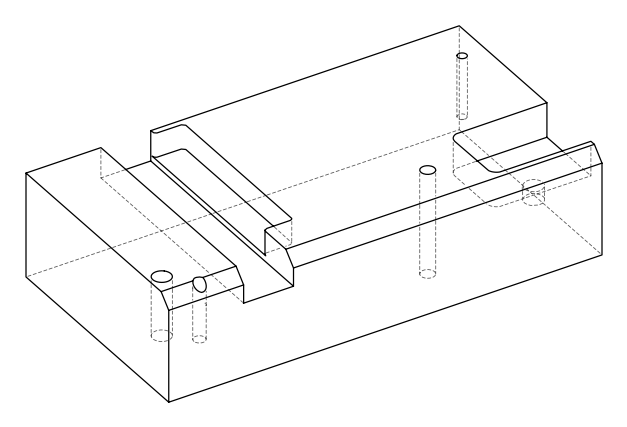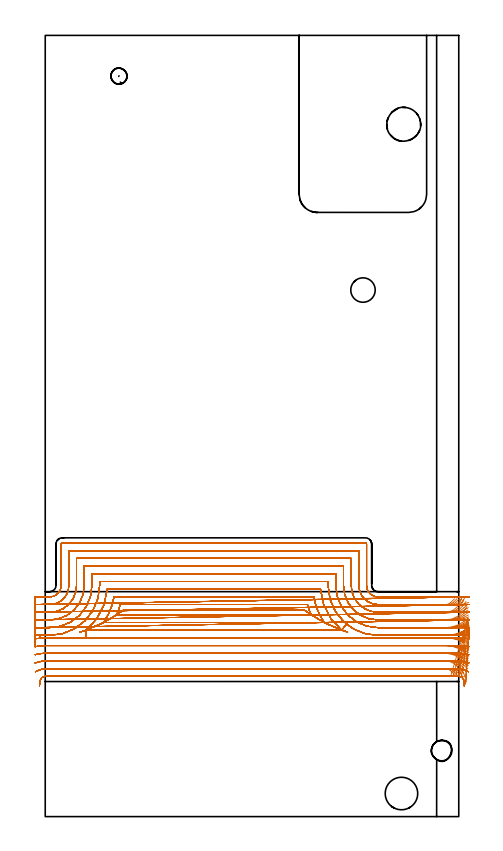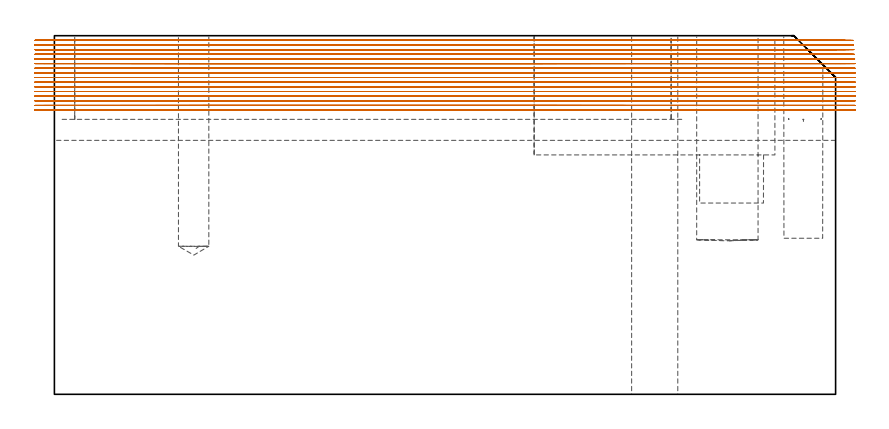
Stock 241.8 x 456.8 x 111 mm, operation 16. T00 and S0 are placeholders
(PLAN: 18 operations, 13 tool changes, 228.6 min)
(1 SPOT_DRILL | STEP1HOLE | NXT0321_9005460120000 | 0.03 min | 2 mm3)
(2 SPOT_DRILL_1 | STEP1POCKET | NXT0321_9005460120000 | 0.03 min | 1 mm3)
(3 SPOT_DRILL_2 | STEP1POCKET_2 | NXT0321_9005460120000 | 0.06 min | 4337 mm3)
(4 SPOT_DRILL_3 | STEP1POCKET_3 | NXT0321_9005460120000 | 0.03 min | 1 mm3)
(5 DRILL_BLIND_HOLE_INTO_CENTER | STEP1HOLE | UGT0301_209 | 0.07 min | 841 mm3)
(6 GUN_DRILL_THROUGH_HOLE | STEP1HOLE | UGT0307_006 | 0.55 min | 6232 mm3)
(7 DRILL_TO_ENLARGE_THROUGH_HOLE | STEP1HOLE | UGT0301_275 | 0.48 min | 10698 mm3)
(8 DRILL_BLIND_HOLE_INTO_CENTER_1 | STEP1POCKET | UGT0301_197 | 0.26 min | 2895 mm3)
(9 DRILL_TO_ENLARGE_BLIND_HOLE | STEP1POCKET | UGT0301_373 | 0.26 min | 4165 mm3)
(10 INDEXABLE_INSERT_DRILL_BLIND_HOLE_FROM_SOLID | STEP1POCKET_1 | NXT0302_009 | 0.26 min | 17906 mm3)
(11 DRILL_BLIND_HOLE_INTO_CENTER_2 | STEP1POCKET_2 | UGT0301_373 | 0.08 min | 1498 mm3)
(12 DRILL_BLIND_HOLE_INTO_CENTER_3 | STEP1POCKET_3 | UGT0301_209 | 0.28 min | 4552 mm3)
(13 MILL_ROUGH_BLIND_HOLE_CONTOUR | STEP1POCKET_2 | UGT0201_129 | Spiral | 0.66 min | 5548 mm3)
(14 AREA_MILL | FG_CHAMFER_SURFACE | UGT0205_001 | 3.39 min | 6778 mm3)
(15 AREA_MILL_1 | FG_CHAMFER_SURFACE_1 | UGT0205_001 | 13.26 min | 27633 mm3)
(16 MILL_OPEN_POCKET | POCKET_OPEN | NXT0201_008 | Follow Part, ap 1.5, ae 75% | 195.73 min | 478354 mm3)
(17 MILL_SLOT | SLOT_PARTIAL_RECTANGULAR | UGT0201_094 | Follow Part, ap 5, ae 75% | 11.82 min | 276010 mm3)
(18 MILL_RECTANGULAR_SLOT | SLOT_RECTANGULAR | UGT0201_020 | Follow Part, ap 12.5, ae 75% | 1.4 min | 82522 mm3)
(TOOL NXT0321_9005460120000 | NC Spot Drill, 142deg, 12mm, Carbide, Uncoated | D12 PA142 FL30 Z2)
(TOOL UGT0301_209 | Twist Drill 9.4 mm | D9.4 PA118 FL78 Z2)
(TOOL UGT0307_006 | Gun Drill 9 mm | D9 PA130 FL24 Z1)
(TOOL UGT0301_275 | Twist Drill 14.3 mm | D14.3 PA118 FL114 Z2)
(TOOL UGT0301_197 | Twist Drill 7.8 mm | D7.8 PA118 FL73 Z2)
(TOOL UGT0301_373 | Twist Drill Flat Bottom 12 mm | D12 PA180 FL101 Z2)
(TOOL NXT0302_009 | Index. Insert Drill 19mm [880-D1900L25-05] | D19 PA176 FL95 Z2)
(TOOL UGT0201_129 | Carbide End Mill 11.9 | D11.9 FL15 Z4)
(TOOL UGT0205_001 | Chamfer Mill 20 x 3 x 45 deg. | D20 FL50 Z2)
(TOOL NXT0201_008 | ENDMILL 6mm [2P460-0600-NA 1630] | D6 FL26 Z6)
(TOOL UGT0201_094 | End mill 20 mm | D20 FL38 Z4)
(TOOL UGT0201_020 | End mill 50 mm | D50 FL50 Z4)
(OP 16 MILL_OPEN_POCKET, part 1 of 2)
G17 G21 G94 G90
T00 M6
G54
G17 G0 G90 X-5.979 Y103.97 S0 M3
G43 Z121.001 H1
Z109.562
G94 G1 X-3. Y104.323 F250.
G2 X0. Y104.5 R25.5 F500.
G1 X23.86
Y109.
X34.086 Y113.5
X41.717 Y118.
X46.024 Y120.97
X151.176
X151.156 Y121.03
X46.044
X46.024 Y120.97
X41.717 Y118.
X155.483
G2 X153.372 Y124. R42.6
G1 X43.828
G2 X41.717 Y118. R42.6
G1 X34.086 Y113.5
X163.114
X165.898 Y112.1
X163.114 Y113.5
G2 X156.976 Y128.5 R38.1
G1 X40.224
G2 X34.086 Y113.5 R38.1
G1 X23.86 Y109.
X173.34
X176.807 Y107.87
X173.34 Y109.
G2 X160.966 Y133. R33.6
G1 X36.234
G2 X23.86 Y109. R33.6
G1 X20.393 Y107.87
X23.86 Y109.
Y104.5
X234.019
G2 X244.8 Y101.749 R22.5
G1 Y108.753
G2 X243.484 Y108.09 R22.5
G1 X244.66 Y105.251
X243.484 Y108.09
G2 X234.015 Y106. R22.5
G1 X194.5
G2 X165.4 Y135.1 R29.1
G1 Y137.5
X31.8
Y135.1
G2 X2.7 Y106. R29.1
G1 X-3.
X-6. F250.
X-5.969 Y99.356
X-3. Y99.785
G2 X0. Y100. R21. F500.
G1 X234.019
G2 X244.8 Y96.414 R18.
G1 X247.202 Y94.618 F250.
G0 Z121.001
X-5.95 Y94.68
Z109.562
G1 X-3. Y95.225
G2 X0. Y95.5 R16.5 F500.
G1 X234.019
G2 X244.8 Y90.125 R13.5
G1 X246.606 Y87.73 F250.
G0 Z121.001
X-5.905 Y89.869
Z109.562
G1 X-3. Y90.619
G2 X0. Y91. R12. F500.
G1 X234.019
G2 X242.075 Y86.013 R9.
G1 X243.413 Y83.327 F250.
G0 Z121.001
X-5.75 Y84.674
Z109.562
G1 X-3. Y85.874
G2 X0. Y86.5 R7.5 F500.
G1 X234.019
G2 X237.152 Y85.23 R4.5
G1 X239.306 Y83.142 F250.
G0 Z121.001
X-3.393 Y76.453
Z109.562
G1 X-2.97 Y79.423
G2 X0. Y82. R3. F500.
G1 X234.019
X237.019 F250.
X247.202 Y115.887 F500.
X244.8 Y114.089 F250.
G2 X234.015 Y110.5 R18. F500.
G1 X194.5
G2 X169.9 Y135.1 R24.6
G1 Y142.
X27.3
Y135.1
G2 X2.7 Y110.5 R24.6
G1 X-3.
X-6. F250.
G0 Z121.001
X246.604 Y122.777
Z109.562
G1 X244.8 Y120.381
G2 X234.015 Y115. R13.5 F500.
G1 X194.5
G2 X174.4 Y135.1 R20.1
G1 Y146.5
X22.8
Y135.1
G2 X2.7 Y115. R20.1
G1 X-3.
X-6. F250.
G0 Z121.001
X243.408 Y127.173
Z109.562
G1 X242.071 Y124.488
G2 X234.015 Y119.5 R9. F500.
G1 X194.5
G2 X178.9 Y135.1 R15.6
G1 Y151.
X18.3
Y135.1
G2 X2.7 Y119.5 R15.6
G1 X-3.
X-6. F250.
G0 Z121.001
X239.304 Y127.372
Z109.562
G1 X237.156 Y125.278
G2 X234.015 Y124. R4.5 F500.
G1 X194.5
G2 X183.4 Y135.1 R11.1
G1 Y155.5
X13.8
Y135.1
G2 X2.7 Y124. R11.1
G1 X-3.
X-6. F250.
X237.015 Y128.5 F500.
X234.015 F250.
X194.5 F500.
G2 X187.9 Y135.1 R6.6
G1 Y159.4
G3 X187.3 Y160. R0.6
G1 X9.9
G3 X9.3 Y159.4 R0.6
G1 Y135.1
G2 X2.7 Y128.5 R6.6
G1 X-3.
X-6. F250.
G0 X-5.979 Y103.97 Z108.123
G1 X-3. Y104.323
G2 X0. Y104.5 R25.5 F500.
G1 X23.86
Y109.
X34.086 Y113.5
X41.717 Y118.
X46.024 Y120.97
X151.176
X151.156 Y121.03
X46.044
X46.024 Y120.97
X41.717 Y118.
X155.483
G2 X153.372 Y124. R42.6
G1 X43.828
G2 X41.717 Y118. R42.6
G1 X34.086 Y113.5
X163.114
X165.898 Y112.1
X163.114 Y113.5
G2 X156.976 Y128.5 R38.1
G1 X40.224
G2 X34.086 Y113.5 R38.1
G1 X23.86 Y109.
X173.34
X176.807 Y107.87
X173.34 Y109.
G2 X160.966 Y133. R33.6
G1 X36.234
G2 X23.86 Y109. R33.6
G1 X20.393 Y107.87
X23.86 Y109.
Y104.5
X235.458
G2 X244.8 Y102.469 R22.5
G1 Y108.032
G2 X235.455 Y106. R22.5
G1 X194.5
G2 X165.4 Y135.1 R29.1
G1 Y137.5
X31.8
Y135.1
G2 X2.7 Y106. R29.1
G1 X-3.
X-6. F250.
X-5.969 Y99.356
X-3. Y99.785
G2 X0. Y100. R21. F500.
G1 X235.458
G2 X244.8 Y97.386 R18.
G1 X247.364 Y95.829 F250.
G0 Z121.001
X-5.95 Y94.68
Z108.123
G1 X-3. Y95.225
G2 X0. Y95.5 R16.5 F500.
G1 X235.458
G2 X244.8 Y91.746 R13.5
G1 X246.966 Y89.67 F250.
G0 Z121.001
X-5.905 Y89.869
Z108.123
G1 X-3. Y90.619
G2 X0. Y91. R12. F500.
G1 X235.458
G2 X243.306 Y86.406 R9.
G1 X244.775 Y83.79 F250.
G0 Z121.001
X-5.75 Y84.674
Z108.123
G1 X-3. Y85.874
G2 X0. Y86.5 R7.5 F500.
G1 X235.458
G2 X238.591 Y85.231 R4.5
G1 X240.745 Y83.142 F250.
G0 Z121.001
X-3.393 Y76.453
Z108.123
G1 X-2.97 Y79.423
G2 X0. Y82. R3. F500.
G1 X235.458
X238.458 F250.
X247.364 Y114.673 F500.
X244.8 Y113.116 F250.
G2 X235.455 Y110.5 R18. F500.
G1 X194.5
G2 X169.9 Y135.1 R24.6
G1 Y142.
X27.3
Y135.1
G2 X2.7 Y110.5 R24.6
G1 X-3.
X-6. F250.
G0 Z121.001
X246.965 Y120.834
Z108.123
G1 X244.8 Y118.757
G2 X235.455 Y115. R13.5 F500.
G1 X194.5
G2 X174.4 Y135.1 R20.1
G1 Y146.5
X22.8
Y135.1
G2 X2.7 Y115. R20.1
G1 X-3.
X-6. F250.
G0 Z121.001
X244.772 Y126.712
Z108.123
G1 X243.304 Y124.096
G2 X235.455 Y119.5 R9. F500.
G1 X194.5
G2 X178.9 Y135.1 R15.6
G1 Y151.
X18.3
Y135.1
G2 X2.7 Y119.5 R15.6
G1 X-3.
X-6. F250.
G0 Z121.001
X240.744 Y127.371
Z108.123
G1 X238.596 Y125.277
G2 X235.455 Y124. R4.5 F500.
G1 X194.5
G2 X183.4 Y135.1 R11.1
G1 Y155.5
X13.8
Y135.1
G2 X2.7 Y124. R11.1
G1 X-3.
X-6. F250.
X238.455 Y128.5 F500.
X235.455 F250.
X194.5 F500.
G2 X187.9 Y135.1 R6.6
G1 Y159.4
G3 X187.3 Y160. R0.6
G1 X9.9
G3 X9.3 Y159.4 R0.6
G1 Y135.1
G2 X2.7 Y128.5 R6.6
G1 X-3.
X-6. F250.
G0 X-5.979 Y103.97 Z106.684
G1 X-3. Y104.323
G2 X0. Y104.5 R25.5 F500.
G1 X23.86
Y109.
X34.086 Y113.5
X41.717 Y118.
X46.024 Y120.97
X151.176
X151.156 Y121.03
X46.044
X46.024 Y120.97
X41.717 Y118.
X155.483
G2 X153.372 Y124. R42.6
G1 X43.828
G2 X41.717 Y118. R42.6
G1 X34.086 Y113.5
X163.114
X165.898 Y112.1
X163.114 Y113.5
G2 X156.976 Y128.5 R38.1
G1 X40.224
G2 X34.086 Y113.5 R38.1
G1 X23.86 Y109.
X173.34
X176.807 Y107.87
X173.34 Y109.
G2 X160.966 Y133. R33.6
G1 X36.234
G2 X23.86 Y109. R33.6
G1 X20.393 Y107.87
X23.86 Y109.
Y104.5
X236.907
G2 X244.8 Y103.07 R22.5
G1 Y107.429
G2 X236.91 Y106. R22.5
G1 X194.5
G2 X165.4 Y135.1 R29.1
G1 Y137.5
X31.8
Y135.1
G2 X2.7 Y106. R29.1
G1 X-3.
X-6. F250.
X-5.969 Y99.356
X-3. Y99.785
G2 X0. Y100. R21. F500.
G1 X236.907
G2 X244.8 Y98.177 R18.
G1 X247.496 Y96.862 F250.
G0 Z121.001
X-5.95 Y94.68
Z106.684
G1 X-3. Y95.225
G2 X0. Y95.5 R16.5 F500.
G1 X236.907
G2 X244.8 Y92.952 R13.5
G1 X247.234 Y91.198 F250.
G0 Z121.001
X-5.905 Y89.869
Z106.684
G1 X-3. Y90.619
G2 X0. Y91. R12. F500.
G1 X236.907
G2 X244.262 Y87.186 R9.
G1 X245.991 Y84.734 F250.
G0 Z121.001
X-5.75 Y84.674
Z106.684
G1 X-3. Y85.874
G2 X0. Y86.5 R7.5 F500.
G1 X236.907
G2 X240.041 Y85.23 R4.5
G1 X242.194 Y83.14 F250.
G0 Z121.001
X-3.393 Y76.453
Z106.684
G1 X-2.97 Y79.423
G2 X0. Y82. R3. F500.
G1 X236.907
X239.907 F250.
X247.496 Y113.636 F500.
X244.8 Y112.321 F250.
G2 X236.91 Y110.5 R18. F500.
G1 X194.5
G2 X169.9 Y135.1 R24.6
G1 Y142.
X27.3
Y135.1
G2 X2.7 Y110.5 R24.6
G1 X-3.
X-6. F250.
G0 Z121.001
X247.234 Y119.299
Z106.684
G1 X244.8 Y117.546
G2 X236.91 Y115. R13.5 F500.
G1 X194.5
G2 X174.4 Y135.1 R20.1
G1 Y146.5
X22.8
Y135.1
G2 X2.7 Y115. R20.1
G1 X-3.
X-6. F250.
G0 Z121.001
X245.994 Y125.763
Z106.684
G1 X244.264 Y123.312
G2 X236.91 Y119.5 R9. F500.
G1 X194.5
G2 X178.9 Y135.1 R15.6
G1 Y151.
X18.3
Y135.1
G2 X2.7 Y119.5 R15.6
G1 X-3.
X-6. F250.
G0 Z121.001
X242.204 Y127.394
Z106.684
G1 X240.065 Y125.291
G2 X236.91 Y124. R4.5 F500.
G1 X194.5
G2 X183.4 Y135.1 R11.1
G1 Y155.5
X13.8
Y135.1
G2 X2.7 Y124. R11.1
G1 X-3.
X-6. F250.
X239.91 Y128.5 F500.
X236.91 F250.
X194.5 F500.
G2 X187.9 Y135.1 R6.6
G1 Y159.4
G3 X187.3 Y160. R0.6
G1 X9.9
G3 X9.3 Y159.4 R0.6
G1 Y135.1
G2 X2.7 Y128.5 R6.6
G1 X-3.
X-6. F250.
G0 X-5.979 Y103.97 Z105.245
G1 X-3. Y104.323
G2 X0. Y104.5 R25.5 F500.
G1 X23.86
Y109.
X34.086 Y113.5
X41.717 Y118.
X46.024 Y120.97
X151.176
X151.156 Y121.03
X46.044
X46.024 Y120.97
X41.717 Y118.
X155.483
G2 X153.372 Y124. R42.6
G1 X43.828
G2 X41.717 Y118. R42.6
G1 X34.086 Y113.5
X163.114
X165.898 Y112.1
X163.114 Y113.5
G2 X156.976 Y128.5 R38.1
G1 X40.224
G2 X34.086 Y113.5 R38.1
G1 X23.86 Y109.
X173.34
X176.807 Y107.87
X173.34 Y109.
G2 X160.966 Y133. R33.6
G1 X36.234
G2 X23.86 Y109. R33.6
G1 X20.393 Y107.87
X23.86 Y109.
Y104.5
X238.532
G2 X244.8 Y103.609 R22.5
G1 Y106.891
G2 X238.53 Y106. R22.5
G1 X194.5
G2 X165.4 Y135.1 R29.1
G1 Y137.5
X31.8
Y135.1
G2 X2.7 Y106. R29.1
G1 X-3.
X-6. F250.
X-5.969 Y99.356
X-3. Y99.785
G2 X0. Y100. R21. F500.
G1 X238.532
G2 X244.8 Y98.874 R18.
G1 X247.612 Y97.829 F250.
G0 Z121.001
X-5.95 Y94.68
Z105.245
G1 X-3. Y95.225
G2 X0. Y95.5 R16.5 F500.
G1 X238.532
G2 X244.8 Y93.957 R13.5
G1 X247.457 Y92.564 F250.
G0 Z121.001
X-5.905 Y89.869
Z105.245
G1 X-3. Y90.619
G2 X0. Y91. R12. F500.
G1 X238.532
G2 X244.8 Y88.459 R9.
G1 X246.953 Y86.37 F250.
G0 Z121.001
X-5.75 Y84.674
Z105.245
G1 X-3. Y85.874
G2 X0. Y86.5 R7.5 F500.
G1 X238.532
G2 X242.242 Y84.546 R4.5
G1 X243.94 Y82.073 F250.
G0 Z121.001
X-3.393 Y76.453
Z105.245
G1 X-2.97 Y79.423
G2 X0. Y82. R3. F500.
G1 X238.532
X241.532 F250.
X247.612 Y112.673 F500.
X244.8 Y111.627 F250.
G2 X238.53 Y110.5 R18. F500.
G1 X194.5
G2 X169.9 Y135.1 R24.6
G1 Y142.
X27.3
Y135.1
G2 X2.7 Y110.5 R24.6
G1 X-3.
X-6. F250.
G0 Z121.001
X247.457 Y117.938
Z105.245
G1 X244.8 Y116.545
G2 X238.53 Y115. R13.5 F500.
G1 X194.5
G2 X174.4 Y135.1 R20.1
G1 Y146.5
X22.8
Y135.1
G2 X2.7 Y115. R20.1
G1 X-3.
X-6. F250.
G0 Z121.001
X246.952 Y124.134
Z105.245
G1 X244.8 Y122.044
G2 X238.53 Y119.5 R9. F500.
G1 X194.5
G2 X178.9 Y135.1 R15.6
G1 Y151.
X18.3
Y135.1
G2 X2.7 Y119.5 R15.6
G1 X-3.
X-6. F250.
G0 Z121.001
X243.937 Y128.422
Z105.245
G1 X242.238 Y125.95
G2 X238.53 Y124. R4.5 F500.
G1 X194.5
G2 X183.4 Y135.1 R11.1
G1 Y155.5
X13.8
Y135.1
G2 X2.7 Y124. R11.1
G1 X-3.
X-6. F250.
X241.53 Y128.5 F500.
X238.53 F250.
X194.5 F500.
G2 X187.9 Y135.1 R6.6
G1 Y159.4
G3 X187.3 Y160. R0.6
G1 X9.9
G3 X9.3 Y159.4 R0.6
G1 Y135.1
G2 X2.7 Y128.5 R6.6
G1 X-3.
X-6. F250.
G0 X-5.979 Y103.97 Z103.806
G1 X-3. Y104.323
G2 X0. Y104.5 R25.5 F500.
G1 X23.86
Y109.
X34.086 Y113.5
X41.717 Y118.
X46.024 Y120.97
X151.176
X151.156 Y121.03
X46.044
X46.024 Y120.97
X41.717 Y118.
X155.483
G2 X153.372 Y124. R42.6
G1 X43.828
G2 X41.717 Y118. R42.6
G1 X34.086 Y113.5
X163.114
X165.898 Y112.1
X163.114 Y113.5
G2 X156.976 Y128.5 R38.1
G1 X40.224
G2 X34.086 Y113.5 R38.1
G1 X23.86 Y109.
X173.34
X176.807 Y107.87
X173.34 Y109.
G2 X160.966 Y133. R33.6
G1 X36.234
G2 X23.86 Y109. R33.6
G1 X20.393 Y107.87
X23.86 Y109.
Y104.5
X240.379
G2 X244.8 Y104.061 R22.5
G1 Y106.441
G2 X240.366 Y106. R22.5
G1 X194.5
G2 X165.4 Y135.1 R29.1
G1 Y137.5
X31.8
Y135.1
G2 X2.7 Y106. R29.1
G1 X-3.
X-6. F250.
X-5.969 Y99.356
X-3. Y99.785
G2 X0. Y100. R21. F500.
G1 X240.379
G2 X244.8 Y99.449 R18.
G1 X247.708 Y98.712 F250.
G0 Z121.001
X-5.95 Y94.68
Z103.806
G1 X-3. Y95.225
G2 X0. Y95.5 R16.5 F500.
G1 X240.379
G2 X244.8 Y94.755 R13.5
G1 X247.635 Y93.773 F250.
G0 Z121.001
X-5.905 Y89.869
Z103.806
G1 X-3. Y90.619
G2 X0. Y91. R12. F500.
G1 X240.379
G2 X244.8 Y89.839 R9.
G1 X247.413 Y88.365 F250.
G0 Z121.001
X-5.75 Y84.674
Z103.806
G1 X-3. Y85.874
G2 X0. Y86.5 R7.5 F500.
G1 X240.379
G2 X244.232 Y84.325 R4.5
G1 X245.782 Y81.756 F250.
G0 Z121.001
X-3.393 Y76.453
Z103.806
G1 X-2.97 Y79.423
G2 X0. Y82. R3. F500.
G1 X240.379
X243.379 F250.
X247.708 Y111.794 F500.
X244.8 Y111.055 F250.
G2 X240.366 Y110.5 R18. F500.
G1 X194.5
G2 X169.9 Y135.1 R24.6
G1 Y142.
X27.3
Y135.1
G2 X2.7 Y110.5 R24.6
G1 X-3.
X-6. F250.
G0 Z121.001
X247.634 Y116.734
Z103.806
G1 X244.8 Y115.749
G2 X240.366 Y115. R13.5 F500.
G1 X194.5
G2 X174.4 Y135.1 R20.1
G1 Y146.5
X22.8
Y135.1
G2 X2.7 Y115. R20.1
G1 X-3.
X-6. F250.
G0 Z121.001
X247.411 Y122.146
Z103.806
G1 X244.8 Y120.668
G2 X240.366 Y119.5 R9. F500.
G1 X194.5
G2 X178.9 Y135.1 R15.6
G1 Y151.
X18.3
Y135.1
G2 X2.7 Y119.5 R15.6
G1 X-3.
X-6. F250.
G0 Z121.001
X245.768 Y128.757
Z103.806
G1 X244.225 Y126.184
G2 X240.366 Y124. R4.5 F500.
G1 X194.5
G2 X183.4 Y135.1 R11.1
G1 Y155.5
X13.8
Y135.1
G2 X2.7 Y124. R11.1
G1 X-3.
X-6. F250.
X243.366 Y128.5 F500.
X240.366 F250.
X194.5 F500.
G2 X187.9 Y135.1 R6.6
G1 Y159.4
G3 X187.3 Y160. R0.6
G1 X9.9
G3 X9.3 Y159.4 R0.6
G1 Y135.1
G2 X2.7 Y128.5 R6.6
G1 X-3.
X-6. F250.
G0 X-5.979 Y103.97 Z102.367
G1 X-3. Y104.323
G2 X0. Y104.5 R25.5 F500.
G1 X23.86
Y109.
X34.086 Y113.5
X41.717 Y118.
X46.024 Y120.97
X151.176
X151.156 Y121.03
X46.044
X46.024 Y120.97
X41.717 Y118.
X155.483
G2 X153.372 Y124. R42.6
G1 X43.828
G2 X41.717 Y118. R42.6
G1 X34.086 Y113.5
X163.114
X165.898 Y112.1
X163.114 Y113.5
G2 X156.976 Y128.5 R38.1
G1 X40.224
G2 X34.086 Y113.5 R38.1
G1 X23.86 Y109.
X173.34
X176.807 Y107.87
X173.34 Y109.
G2 X160.966 Y133. R33.6
G1 X36.234
G2 X23.86 Y109. R33.6
G1 X20.393 Y107.87
X23.86 Y109.
Y104.5
X241.8
G2 X244.8 Y104.323 R25.5
G1 Y106.051
G2 X243.287 Y106. R22.5
G1 X194.5
G2 X165.4 Y135.1 R29.1
G1 Y137.5
X31.8
Y135.1
G2 X2.7 Y106. R29.1
G1 X-3.
X-6. F250.
X-5.969 Y99.356
X-3. Y99.785
G2 X0. Y100. R21. F500.
G1 X241.8
G2 X244.8 Y99.785 R21.
G1 X247.769 Y99.356 F250.
G0 Z121.001
X-5.95 Y94.68
Z102.367
G1 X-3. Y95.225
G2 X0. Y95.5 R16.5 F500.
G1 X241.8
G2 X244.8 Y95.225 R16.5
G1 X247.75 Y94.68 F250.
G0 Z121.001
X-5.905 Y89.869
Z102.367
G1 X-3. Y90.619
G2 X0. Y91. R12. F500.
G1 X241.8
G2 X244.8 Y90.619 R12.
G1 X247.705 Y89.869 F250.
G0 Z121.001
X-5.75 Y84.674
Z102.367
G1 X-3. Y85.874
G2 X0. Y86.5 R7.5 F500.
G1 X241.8
G2 X244.559 Y85.974 R7.5
X244.8 Y85.871 R4.5
G1 X247.521 Y84.606 F250.
G0 Z121.001
X-3.393 Y76.453
Z102.367
G1 X-2.97 Y79.423
G2 X0. Y82. R3. F500.
G1 X241.8
G2 X242.903 Y81.79 R3.
G1 X245.903 F250.
X247.789 Y110.816
X244.8 Y110.564
G2 X243.287 Y110.5 R18. F500.
G1 X194.5
G2 X169.9 Y135.1 R24.6
G1 Y142.
X27.3
Y135.1
G2 X2.7 Y110.5 R24.6
G1 X-3.
X-6. F250.
G0 Z121.001
X247.781 Y115.421
Z102.367
G1 X244.8 Y115.085
G2 X243.287 Y115. R13.5 F500.
G1 X194.5
G2 X174.4 Y135.1 R20.1
G1 Y146.5
X22.8
Y135.1
G2 X2.7 Y115. R20.1
G1 X-3.
X-6. F250.
G0 Z121.001
X247.757 Y120.132
Z102.367
G1 X244.8 Y119.628
G2 X243.287 Y119.5 R9. F500.
G1 X194.5
G2 X178.9 Y135.1 R15.6
G1 Y151.
X18.3
Y135.1
G2 X2.7 Y119.5 R15.6
G1 X-3.
X-6. F250.
G0 Z121.001
X247.625 Y125.27
Z102.367
G1 X244.8 Y124.262
G2 X243.287 Y124. R4.5 F500.
G1 X194.5
G2 X183.4 Y135.1 R11.1
G1 Y155.5
X13.8
Y135.1
G2 X2.7 Y124. R11.1
G1 X-3.
X-6. F250.
X246.287 Y128.5 F500.
X243.287 F250.
X194.5 F500.
G2 X187.9 Y135.1 R6.6
G1 Y159.4
G3 X187.3 Y160. R0.6
G1 X9.9
G3 X9.3 Y159.4 R0.6
G1 Y135.1
G2 X2.7 Y128.5 R6.6
G1 X-3.
X-6. F250.
G0 X-5.979 Y103.97 Z100.929
G1 X-3. Y104.323
G2 X0. Y104.5 R25.5 F500.
G1 X23.86
Y109.
X34.086 Y113.5
X41.717 Y118.
X46.024 Y120.97
X151.176
X151.156 Y121.03
X46.044
X46.024 Y120.97
X41.717 Y118.
X155.483
G2 X153.372 Y124. R42.6
G1 X43.828
G2 X41.717 Y118. R42.6
G1 X34.086 Y113.5
X163.114
X165.898 Y112.1
X163.114 Y113.5
G2 X156.976 Y128.5 R38.1
G1 X40.224
G2 X34.086 Y113.5 R38.1
G1 X23.86 Y109.
X173.34
X176.807 Y107.87
X173.34 Y109.
G2 X160.966 Y133. R33.6
G1 X36.234
G2 X23.86 Y109. R33.6
G1 X20.393 Y107.87
X23.86 Y109.
Y104.5
X241.8
G2 X244.8 Y104.323 R25.5
G1 Y106.001
G2 X244.575 Y106. R22.5
G1 X194.5
G2 X165.4 Y135.1 R29.1
G1 Y137.5
X31.8
Y135.1
G2 X2.7 Y106. R29.1
G1 X-3.
X-6. F250.
X-5.969 Y99.356
X-3. Y99.785
G2 X0. Y100. R21. F500.
G1 X241.8
G2 X244.8 Y99.785 R21.
G1 X247.769 Y99.356 F250.
G0 Z121.001
X-5.95 Y94.68
Z100.929
G1 X-3. Y95.225
G2 X0. Y95.5 R16.5 F500.
G1 X241.8
G2 X244.8 Y95.225 R16.5
G1 X247.75 Y94.68 F250.
G0 Z121.001
X-5.905 Y89.869
Z100.929
G1 X-3. Y90.619
G2 X0. Y91. R12. F500.
G1 X241.8
G2 X244.8 Y90.619 R12.
G1 X247.705 Y89.869 F250.
G0 Z121.001
X-5.75 Y84.674
Z100.929
G1 X-3. Y85.874
G2 X0. Y86.5 R7.5 F500.
G1 X241.8
G2 X244.8 Y85.874 R7.5
G1 X247.55 Y84.674 F250.
G0 Z121.001
X-3.393 Y76.453
Z100.929
G1 X-2.97 Y79.423
G2 X0. Y82. R3. F500.
G1 X241.8
G2 X244.012 Y81.027 R3.
G1 X246.039 Y78.815 F250.
X247.8 Y110.539
X244.8 Y110.501
G2 X244.575 Y110.5 R18. F500.
G1 X194.5
G2 X169.9 Y135.1 R24.6
G1 Y142.
X27.3
Y135.1
G2 X2.7 Y110.5 R24.6
G1 X-3.
X-6. F250.
X247.8 Y115.052 F500.
X244.8 Y115.002 F250.
G2 X244.575 Y115. R13.5 F500.
G1 X194.5
G2 X174.4 Y135.1 R20.1
G1 Y146.5
X22.8
Y135.1
G2 X2.7 Y115. R20.1
G1 X-3.
X-6. F250.
G0 Z121.001
X247.799 Y119.578
Z100.929
G1 X244.8 Y119.503
G2 X244.575 Y119.5 R9. F500.
G1 X194.5
G2 X178.9 Y135.1 R15.6
G1 Y151.
X18.3
Y135.1
G2 X2.7 Y119.5 R15.6
G1 X-3.
X-6. F250.
G0 Z121.001
X247.796 Y124.156
Z100.929
G1 X244.8 Y124.006
G2 X244.575 Y124. R4.5 F500.
G1 X194.5
G2 X183.4 Y135.1 R11.1
G1 Y155.5
X13.8
Y135.1
G2 X2.7 Y124. R11.1
G1 X-3.
X-6. F250.
X247.575 Y128.5 F500.
X244.575 F250.
X194.5 F500.
G2 X187.9 Y135.1 R6.6
G1 Y159.4
G3 X187.3 Y160. R0.6
G1 X9.9
G3 X9.3 Y159.4 R0.6
G1 Y135.1
G2 X2.7 Y128.5 R6.6
G1 X-3.
X-6. F250.
G0 X-5.979 Y103.97 Z99.49
G1 X-3. Y104.323
G2 X0. Y104.5 R25.5 F500.
G1 X23.86
Y109.
X34.086 Y113.5
X41.717 Y118.
X46.024 Y120.97
X151.176
X151.156 Y121.03
X46.044
X46.024 Y120.97
X41.717 Y118.
X155.483
G2 X153.372 Y124. R42.6
G1 X43.828
G2 X41.717 Y118. R42.6
G1 X34.086 Y113.5
X163.114
X165.898 Y112.1
X163.114 Y113.5
G2 X156.976 Y128.5 R38.1
G1 X40.224
G2 X34.086 Y113.5 R38.1
G1 X23.86 Y109.
X173.34
X176.807 Y107.87
X173.34 Y109.
G2 X160.966 Y133. R33.6
G1 X36.234
G2 X23.86 Y109. R33.6
G1 X20.393 Y107.87
X23.86 Y109.
Y104.5
X241.8
G2 X244.8 Y104.323 R25.5
G1 Y106.
X194.5
G2 X165.4 Y135.1 R29.1
G1 Y137.5
X31.8
Y135.1
G2 X2.7 Y106. R29.1
G1 X-3.
X-6. F250.
X-5.969 Y99.356
X-3. Y99.785
G2 X0. Y100. R21. F500.
G1 X241.8
G2 X244.8 Y99.785 R21.
G1 X247.769 Y99.356 F250.
G0 Z121.001
X-5.95 Y94.68
Z99.49
G1 X-3. Y95.225
G2 X0. Y95.5 R16.5 F500.
G1 X241.8
G2 X244.8 Y95.225 R16.5
G1 X247.75 Y94.68 F250.
G0 Z121.001
X-5.905 Y89.869
Z99.49
G1 X-3. Y90.619
G2 X0. Y91. R12. F500.
G1 X241.8
G2 X244.8 Y90.619 R12.
G1 X247.705 Y89.869 F250.
G0 Z121.001
X-5.75 Y84.674
Z99.49
G1 X-3. Y85.874
G2 X0. Y86.5 R7.5 F500.
G1 X241.8
G2 X244.8 Y85.874 R7.5
G1 X247.55 Y84.674 F250.
G0 Z121.001
X-3.393 Y76.453
Z99.49
G1 X-2.97 Y79.423
G2 X0. Y82. R3. F500.
G1 X241.8
G2 X244.528 Y80.249 R3.
G1 X245.776 Y77.521 F250.
X247.8 Y110.5
X244.8
X194.5 F500.
G2 X169.9 Y135.1 R24.6
G1 Y142.
X27.3
Y135.1
G2 X2.7 Y110.5 R24.6
G1 X-3.
X-6. F250.
X247.8 Y115. F500.
X244.8 F250.
X194.5 F500.
G2 X174.4 Y135.1 R20.1
G1 Y146.5
X22.8
Y135.1
G2 X2.7 Y115. R20.1
G1 X-3.
X-6. F250.
X247.8 Y119.5 F500.
X244.8 F250.
X194.5 F500.
G2 X178.9 Y135.1 R15.6
G1 Y151.
X18.3
Y135.1
G2 X2.7 Y119.5 R15.6
G1 X-3.
X-6. F250.
X247.8 Y124. F500.
X244.8 F250.
X194.5 F500.
G2 X183.4 Y135.1 R11.1
G1 Y155.5
X13.8
Y135.1
G2 X2.7 Y124. R11.1
G1 X-3.
X-6. F250.
X247.8 Y128.5 F500.
X244.8 F250.
X194.5 F500.
G2 X187.9 Y135.1 R6.6
G1 Y159.4
G3 X187.3 Y160. R0.6
G1 X9.9
G3 X9.3 Y159.4 R0.6
G1 Y135.1
G2 X2.7 Y128.5 R6.6
G1 X-3.
X-6. F250.
G0 Z121.001
X247.8 Y106.
Z98.051
G1 X244.8
X194.5 F500.
G2 X176.174 Y112.496 R29.1
G1 X173.34 Y109.
X163.114 Y113.5
X155.483 Y118.
X151.176 Y120.97
X151.156 Y121.03
X46.044
X46.024 Y120.97
X151.176
X155.483 Y118.
G2 X153.372 Y124. R42.6
G1 X43.828
G2 X41.717 Y118. R42.6
G1 X155.483
X163.114 Y113.5
G2 X156.976 Y128.5 R38.1
G1 X40.224
G2 X34.086 Y113.5 R38.1
G1 X31.302 Y112.1
X34.086 Y113.5
X163.114
X173.34 Y109.
G2 X160.966 Y133. R33.6
G1 X36.234
G2 X23.86 Y109. R33.6
G1 X20.393 Y107.87
X23.86 Y109.
X173.34
X176.807 Y107.87
X173.34 Y109.
X176.174 Y112.496
G2 X165.4 Y135.1 R29.1
G1 Y137.5
X31.8
Y135.1
G2 X2.7 Y106. R29.1
G1 X-3.
Y104.323
G2 X0. Y104.5 R25.5
G1 X241.8
G2 X244.8 Y104.323 R25.5
G1 X247.779 Y103.97 F250.
X247.8 Y110.5
X244.8
X194.5 F500.
G2 X169.9 Y135.1 R24.6
G1 Y142.
X27.3
Y135.1
G2 X2.7 Y110.5 R24.6
G1 X-3.
X-6. F250.
X247.8 Y115. F500.
X244.8 F250.
X194.5 F500.
G2 X174.4 Y135.1 R20.1
G1 Y146.5
X22.8
Y135.1
G2 X2.7 Y115. R20.1
G1 X-3.
X-6. F250.
X247.8 Y119.5 F500.
X244.8 F250.
X194.5 F500.
G2 X178.9 Y135.1 R15.6
G1 Y151.
X18.3
Y135.1
G2 X2.7 Y119.5 R15.6
G1 X-3.
X-6. F250.
X247.8 Y124. F500.
X244.8 F250.
X194.5 F500.
G2 X183.4 Y135.1 R11.1
G1 Y155.5
X13.8
Y135.1
G2 X2.7 Y124. R11.1
G1 X-3.
X-6. F250.
X247.8 Y128.5 F500.
X244.8 F250.
X194.5 F500.
G2 X187.9 Y135.1 R6.6
G1 Y159.4
G3 X187.3 Y160. R0.6
G1 X9.9
G3 X9.3 Y159.4 R0.6
G1 Y135.1
G2 X2.7 Y128.5 R6.6
G1 X-3.
X-6. F250.
X-5.969 Y99.356
X-3. Y99.785
G2 X0. Y100. R21. F500.
G1 X241.8
G2 X244.8 Y99.785 R21.
G1 X247.769 Y99.356 F250.
G0 Z121.001
X-5.95 Y94.68
Z98.051
G1 X-3. Y95.225
G2 X0. Y95.5 R16.5 F500.
G1 X241.8
G2 X244.8 Y95.225 R16.5
G1 X247.75 Y94.68 F250.
G0 Z121.001
X-5.905 Y89.869
Z98.051
G1 X-3. Y90.619
G2 X0. Y91. R12. F500.
G1 X241.8
G2 X244.8 Y90.619 R12.
G1 X247.705 Y89.869 F250.
G0 Z121.001
X-5.75 Y84.674
Z98.051
G1 X-3. Y85.874
G2 X0. Y86.5 R7.5 F500.
G1 X241.8
G2 X244.8 Y85.874 R7.5
G1 X247.55 Y84.674 F250.
G0 Z121.001
X-3.393 Y76.453
Z98.051
G1 X-2.97 Y79.423
G2 X0. Y82. R3. F500.
G1 X241.8
G2 X244.79 Y79.245 R3.
G1 X245.035 Y76.255 F250.
G0 X247.8 Y106. Z96.612
G1 X244.8
X194.5 F500.
G2 X176.174 Y112.496 R29.1
G1 X173.34 Y109.
X163.114 Y113.5
X155.483 Y118.
X151.176 Y120.97
X151.156 Y121.03
X46.044
X46.024 Y120.97
X151.176
X155.483 Y118.
G2 X153.372 Y124. R42.6
G1 X43.828
G2 X41.717 Y118. R42.6
G1 X155.483
X163.114 Y113.5
G2 X156.976 Y128.5 R38.1
G1 X40.224
G2 X34.086 Y113.5 R38.1
G1 X31.302 Y112.1
X34.086 Y113.5
X163.114
X173.34 Y109.
G2 X160.966 Y133. R33.6
G1 X36.234
G2 X23.86 Y109. R33.6
G1 X20.393 Y107.87
X23.86 Y109.
X173.34
X176.807 Y107.87
X173.34 Y109.
X176.174 Y112.496
G2 X165.4 Y135.1 R29.1
G1 Y137.5
X31.8
Y135.1
G2 X2.7 Y106. R29.1
G1 X-3.
Y104.323
G2 X0. Y104.5 R25.5
G1 X241.8
G2 X244.8 Y104.323 R25.5
G1 X247.779 Y103.97 F250.
X247.8 Y110.5
X244.8
X194.5 F500.
G2 X169.9 Y135.1 R24.6
G1 Y142.
X27.3
Y135.1
G2 X2.7 Y110.5 R24.6
G1 X-3.
X-6. F250.
X247.8 Y115. F500.
X244.8 F250.
X194.5 F500.
G2 X174.4 Y135.1 R20.1
G1 Y146.5
X22.8
Y135.1
G2 X2.7 Y115. R20.1
G1 X-3.
X-6. F250.
X247.8 Y119.5 F500.
X244.8 F250.
X194.5 F500.
G2 X178.9 Y135.1 R15.6
G1 Y151.
X18.3
Y135.1
G2 X2.7 Y119.5 R15.6
G1 X-3.
X-6. F250.
X247.8 Y124. F500.
X244.8 F250.
X194.5 F500.
G2 X183.4 Y135.1 R11.1
G1 Y155.5
X13.8
Y135.1
G2 X2.7 Y124. R11.1
G1 X-3.
X-6. F250.
X247.8 Y128.5 F500.
X244.8 F250.
X194.5 F500.
G2 X187.9 Y135.1 R6.6
G1 Y159.4
G3 X187.3 Y160. R0.6
G1 X9.9
G3 X9.3 Y159.4 R0.6
G1 Y135.1
G2 X2.7 Y128.5 R6.6
G1 X-3.
X-6. F250.
X-5.969 Y99.356
X-3. Y99.785
G2 X0. Y100. R21. F500.
G1 X241.8
G2 X244.8 Y99.785 R21.
G1 X247.769 Y99.356 F250.
G0 Z121.001
X-5.95 Y94.68
Z96.612
G1 X-3. Y95.225
G2 X0. Y95.5 R16.5 F500.
G1 X241.8
G2 X244.8 Y95.225 R16.5
G1 X247.75 Y94.68 F250.
G0 Z121.001
X-5.905 Y89.869
Z96.612
G1 X-3. Y90.619
G2 X0. Y91. R12. F500.
G1 X241.8
G2 X244.8 Y90.619 R12.
G1 X247.705 Y89.869 F250.
G0 Z121.001
X-5.75 Y84.674
Z96.612
G1 X-3. Y85.874
G2 X0. Y86.5 R7.5 F500.
G1 X241.8
G2 X244.8 Y85.874 R7.5
G1 X247.55 Y84.674 F250.
G0 Z121.001
X-3.393 Y76.453
Z96.612
G1 X-2.97 Y79.423
G2 X0. Y82. R3. F500.
G1 X241.8
G2 X244.79 Y79.245 R3.
G1 X245.035 Y76.255 F250.
G0 X247.8 Y106. Z95.173
G1 X244.8
X194.5 F500.
G2 X176.174 Y112.496 R29.1
G1 X173.34 Y109.
X163.114 Y113.5
X155.483 Y118.
X151.176 Y120.97
X151.156 Y121.03
X46.044
X46.024 Y120.97
X151.176
X155.483 Y118.
G2 X153.372 Y124. R42.6
G1 X43.828
G2 X41.717 Y118. R42.6
G1 X155.483
X163.114 Y113.5
G2 X156.976 Y128.5 R38.1
G1 X40.224
G2 X34.086 Y113.5 R38.1
G1 X31.302 Y112.1
X34.086 Y113.5
X163.114
X173.34 Y109.
G2 X160.966 Y133. R33.6
G1 X36.234
G2 X23.86 Y109. R33.6
G1 X20.393 Y107.87
X23.86 Y109.
X173.34
X176.807 Y107.87
X173.34 Y109.
X176.174 Y112.496
G2 X165.4 Y135.1 R29.1
G1 Y137.5
X31.8
Y135.1
G2 X2.7 Y106. R29.1
G1 X-3.
Y104.323
G2 X0. Y104.5 R25.5
G1 X241.8
G2 X244.8 Y104.323 R25.5
G1 X247.779 Y103.97 F250.
X247.8 Y110.5
X244.8
X194.5 F500.
G2 X169.9 Y135.1 R24.6
G1 Y142.
X27.3
Y135.1
G2 X2.7 Y110.5 R24.6
G1 X-3.
X-6. F250.
X247.8 Y115. F500.
X244.8 F250.
X194.5 F500.
G2 X174.4 Y135.1 R20.1
G1 Y146.5
X22.8
Y135.1
G2 X2.7 Y115. R20.1
G1 X-3.
X-6. F250.
X247.8 Y119.5 F500.
X244.8 F250.
X194.5 F500.
G2 X178.9 Y135.1 R15.6
G1 Y151.
X18.3
Y135.1
G2 X2.7 Y119.5 R15.6
G1 X-3.
X-6. F250.
X247.8 Y124. F500.
X244.8 F250.
X194.5 F500.
G2 X183.4 Y135.1 R11.1
G1 Y155.5
X13.8
Y135.1
G2 X2.7 Y124. R11.1
G1 X-3.
X-6. F250.
X247.8 Y128.5 F500.
X244.8 F250.
X194.5 F500.
G2 X187.9 Y135.1 R6.6
G1 Y159.4
G3 X187.3 Y160. R0.6
G1 X9.9
G3 X9.3 Y159.4 R0.6
G1 Y135.1
G2 X2.7 Y128.5 R6.6
G1 X-3.
X-6. F250.
X-5.969 Y99.356
X-3. Y99.785
G2 X0. Y100. R21. F500.
G1 X241.8
G2 X244.8 Y99.785 R21.
G1 X247.769 Y99.356 F250.
G0 Z121.001
X-5.95 Y94.68
Z95.173
G1 X-3. Y95.225
G2 X0. Y95.5 R16.5 F500.
G1 X241.8
G2 X244.8 Y95.225 R16.5
G1 X247.75 Y94.68 F250.
G0 Z121.001
X-5.905 Y89.869
Z95.173
G1 X-3. Y90.619
G2 X0. Y91. R12. F500.
G1 X241.8
G2 X244.8 Y90.619 R12.
G1 X247.705 Y89.869 F250.
G0 Z121.001
X-5.75 Y84.674
Z95.173
G1 X-3. Y85.874
G2 X0. Y86.5 R7.5 F500.
G1 X241.8
G2 X244.8 Y85.874 R7.5
G1 X247.55 Y84.674 F250.
G0 Z121.001
X-3.393 Y76.453
Z95.173
G1 X-2.97 Y79.423
G2 X0. Y82. R3. F500.
G1 X241.8
G2 X244.79 Y79.245 R3.
G1 X245.035 Y76.255 F250.
G0 X247.8 Y106. Z93.734
G1 X244.8
X194.5 F500.
G2 X176.174 Y112.496 R29.1
G1 X173.34 Y109.
X163.114 Y113.5
X155.483 Y118.
X151.176 Y120.97
X151.156 Y121.03
X46.044
X46.024 Y120.97
X151.176
X155.483 Y118.
G2 X153.372 Y124. R42.6
G1 X43.828
G2 X41.717 Y118. R42.6
G1 X155.483
X163.114 Y113.5
G2 X156.976 Y128.5 R38.1
G1 X40.224
G2 X34.086 Y113.5 R38.1
G1 X31.302 Y112.1
X34.086 Y113.5
X163.114
X173.34 Y109.
G2 X160.966 Y133. R33.6
G1 X36.234
G2 X23.86 Y109. R33.6
G1 X20.393 Y107.87
X23.86 Y109.
X173.34
X176.807 Y107.87
X173.34 Y109.
X176.174 Y112.496
G2 X165.4 Y135.1 R29.1
G1 Y137.5
X31.8
Y135.1
G2 X2.7 Y106. R29.1
G1 X-3.
Y104.323
G2 X0. Y104.5 R25.5
G1 X241.8
G2 X244.8 Y104.323 R25.5
G1 X247.779 Y103.97 F250.
X247.8 Y110.5
X244.8
X194.5 F500.
G2 X169.9 Y135.1 R24.6
G1 Y142.
X27.3
Y135.1
G2 X2.7 Y110.5 R24.6
G1 X-3.
X-6. F250.
X247.8 Y115. F500.
X244.8 F250.
X194.5 F500.
G2 X174.4 Y135.1 R20.1
G1 Y146.5
X22.8
Y135.1
G2 X2.7 Y115. R20.1
G1 X-3.
X-6. F250.
X247.8 Y119.5 F500.
X244.8 F250.
X194.5 F500.
G2 X178.9 Y135.1 R15.6
G1 Y151.
X18.3
Y135.1
G2 X2.7 Y119.5 R15.6
G1 X-3.
X-6. F250.
X247.8 Y124. F500.
X244.8 F250.
X194.5 F500.
G2 X183.4 Y135.1 R11.1
G1 Y155.5
X13.8
Y135.1
G2 X2.7 Y124. R11.1
G1 X-3.
X-6. F250.
X247.8 Y128.5 F500.
X244.8 F250.
X194.5 F500.
G2 X187.9 Y135.1 R6.6
G1 Y159.4
G3 X187.3 Y160. R0.6
G1 X9.9
G3 X9.3 Y159.4 R0.6
G1 Y135.1
G2 X2.7 Y128.5 R6.6
G1 X-3.
X-6. F250.
X-5.969 Y99.356
X-3. Y99.785
G2 X0. Y100. R21. F500.
G1 X241.8
G2 X244.8 Y99.785 R21.
G1 X247.769 Y99.356 F250.
G0 Z121.001
X-5.95 Y94.68
Z93.734
G1 X-3. Y95.225
G2 X0. Y95.5 R16.5 F500.
G1 X241.8
G2 X244.8 Y95.225 R16.5
G1 X247.75 Y94.68 F250.
G0 Z121.001
X-5.905 Y89.869
Z93.734
G1 X-3. Y90.619
G2 X0. Y91. R12. F500.
G1 X241.8
G2 X244.8 Y90.619 R12.
G1 X247.705 Y89.869 F250.
G0 Z121.001
X-5.75 Y84.674
Z93.734
G1 X-3. Y85.874
G2 X0. Y86.5 R7.5 F500.
G1 X241.8
G2 X244.8 Y85.874 R7.5
G1 X247.55 Y84.674 F250.
G0 Z121.001
X-3.393 Y76.453
Z93.734
G1 X-2.97 Y79.423
G2 X0. Y82. R3. F500.
G1 X241.8
G2 X244.79 Y79.245 R3.
G1 X245.035 Y76.255 F250.
G0 X247.8 Y106. Z92.295
G1 X244.8
X194.5 F500.
G2 X176.174 Y112.496 R29.1
G1 X173.34 Y109.
X163.114 Y113.5
X155.483 Y118.
X151.176 Y120.97
X151.156 Y121.03
X46.044
X46.024 Y120.97
X151.176
X155.483 Y118.
G2 X153.372 Y124. R42.6
G1 X43.828
G2 X41.717 Y118. R42.6
G1 X155.483
X163.114 Y113.5
G2 X156.976 Y128.5 R38.1
G1 X40.224
G2 X34.086 Y113.5 R38.1
G1 X31.302 Y112.1
X34.086 Y113.5
X163.114
X173.34 Y109.
G2 X160.966 Y133. R33.6
G1 X36.234
G2 X23.86 Y109. R33.6
G1 X20.393 Y107.87
X23.86 Y109.
X173.34
X176.807 Y107.87
X173.34 Y109.
X176.174 Y112.496
G2 X165.4 Y135.1 R29.1
G1 Y137.5
X31.8
Y135.1
G2 X2.7 Y106. R29.1
G1 X-3.
Y104.323
G2 X0. Y104.5 R25.5
G1 X241.8
G2 X244.8 Y104.323 R25.5
G1 X247.779 Y103.97 F250.
X247.8 Y110.5
X244.8
X194.5 F500.
G2 X169.9 Y135.1 R24.6
G1 Y142.
X27.3
Y135.1
G2 X2.7 Y110.5 R24.6
G1 X-3.
X-6. F250.
X247.8 Y115. F500.
X244.8 F250.
X194.5 F500.
G2 X174.4 Y135.1 R20.1
G1 Y146.5
X22.8
Y135.1
G2 X2.7 Y115. R20.1
G1 X-3.
X-6. F250.
X247.8 Y119.5 F500.
X244.8 F250.
X194.5 F500.
G2 X178.9 Y135.1 R15.6
G1 Y151.
X18.3
Y135.1
G2 X2.7 Y119.5 R15.6
G1 X-3.
X-6. F250.
X247.8 Y124. F500.
X244.8 F250.
X194.5 F500.
G2 X183.4 Y135.1 R11.1
G1 Y155.5
X13.8
Y135.1
G2 X2.7 Y124. R11.1
G1 X-3.
X-6. F250.
X247.8 Y128.5 F500.
X244.8 F250.
X194.5 F500.
G2 X187.9 Y135.1 R6.6
G1 Y159.4
G3 X187.3 Y160. R0.6
G1 X9.9
G3 X9.3 Y159.4 R0.6
G1 Y135.1
G2 X2.7 Y128.5 R6.6
G1 X-3.
X-6. F250.
X-5.969 Y99.356
X-3. Y99.785
G2 X0. Y100. R21. F500.
G1 X241.8
G2 X244.8 Y99.785 R21.
G1 X247.769 Y99.356 F250.
G0 Z121.001
X-5.95 Y94.68
Z92.295
G1 X-3. Y95.225
G2 X0. Y95.5 R16.5 F500.
G1 X241.8
G2 X244.8 Y95.225 R16.5
G1 X247.75 Y94.68 F250.
G0 Z121.001
X-5.905 Y89.869
Z92.295
G1 X-3. Y90.619
G2 X0. Y91. R12. F500.
G1 X241.8
G2 X244.8 Y90.619 R12.
G1 X247.705 Y89.869 F250.
G0 Z121.001
X-5.75 Y84.674
Z92.295
G1 X-3. Y85.874
G2 X0. Y86.5 R7.5 F500.
G1 X241.8
G2 X244.8 Y85.874 R7.5
G1 X247.55 Y84.674 F250.
G0 Z121.001
X-3.393 Y76.453
Z92.295
G1 X-2.97 Y79.423
G2 X0. Y82. R3. F500.
G1 X241.8
G2 X244.79 Y79.245 R3.
G1 X245.035 Y76.255 F250.
G0 X247.8 Y106. Z90.856
G1 X244.8
X194.5 F500.
G2 X176.174 Y112.496 R29.1
G1 X173.34 Y109.
X163.114 Y113.5
X155.483 Y118.
X151.176 Y120.97
X151.156 Y121.03
X46.044
X46.024 Y120.97
X151.176
X155.483 Y118.
G2 X153.372 Y124. R42.6
G1 X43.828
G2 X41.717 Y118. R42.6
G1 X155.483
X163.114 Y113.5
G2 X156.976 Y128.5 R38.1
G1 X40.224
G2 X34.086 Y113.5 R38.1
G1 X31.302 Y112.1
X34.086 Y113.5
X163.114
X173.34 Y109.
G2 X160.966 Y133. R33.6
G1 X36.234
G2 X23.86 Y109. R33.6
G1 X20.393 Y107.87
X23.86 Y109.
X173.34
X176.807 Y107.87
X173.34 Y109.
X176.174 Y112.496
G2 X165.4 Y135.1 R29.1
G1 Y137.5
X31.8
Y135.1
G2 X2.7 Y106. R29.1
G1 X-3.
Y104.323
G2 X0. Y104.5 R25.5
G1 X241.8
G2 X244.8 Y104.323 R25.5
G1 X247.779 Y103.97 F250.
X247.8 Y110.5
X244.8
X194.5 F500.
G2 X169.9 Y135.1 R24.6
G1 Y142.
X27.3
Y135.1
G2 X2.7 Y110.5 R24.6
G1 X-3.
X-6. F250.
X247.8 Y115. F500.
X244.8 F250.
X194.5 F500.
G2 X174.4 Y135.1 R20.1
G1 Y146.5
X22.8
Y135.1
G2 X2.7 Y115. R20.1
G1 X-3.
X-6. F250.
X247.8 Y119.5 F500.
X244.8 F250.
X194.5 F500.
G2 X178.9 Y135.1 R15.6
G1 Y151.
X18.3
Y135.1
G2 X2.7 Y119.5 R15.6
G1 X-3.
X-6. F250.
X247.8 Y124. F500.
X244.8 F250.
X194.5 F500.
G2 X183.4 Y135.1 R11.1
G1 Y155.5
X13.8
Y135.1
G2 X2.7 Y124. R11.1
G1 X-3.
X-6. F250.
X247.8 Y128.5 F500.
X244.8 F250.
X194.5 F500.
G2 X187.9 Y135.1 R6.6
G1 Y159.4
G3 X187.3 Y160. R0.6
G1 X9.9
G3 X9.3 Y159.4 R0.6
G1 Y135.1
G2 X2.7 Y128.5 R6.6
G1 X-3.
X-6. F250.
X-5.969 Y99.356
X-3. Y99.785
G2 X0. Y100. R21. F500.
G1 X241.8
G2 X244.8 Y99.785 R21.
G1 X247.769 Y99.356 F250.
G0 Z121.001
X-5.95 Y94.68
Z90.856
G1 X-3. Y95.225
G2 X0. Y95.5 R16.5 F500.
G1 X241.8
G2 X244.8 Y95.225 R16.5
G1 X247.75 Y94.68 F250.
G0 Z121.001
X-5.905 Y89.869
Z90.856
G1 X-3. Y90.619
G2 X0. Y91. R12. F500.
G1 X241.8
G2 X244.8 Y90.619 R12.
G1 X247.705 Y89.869 F250.
G0 Z121.001
X-5.75 Y84.674
Z90.856
G1 X-3. Y85.874
G2 X0. Y86.5 R7.5 F500.
G1 X241.8
G2 X244.8 Y85.874 R7.5
G1 X247.55 Y84.674 F250.
G0 Z121.001
X-3.393 Y76.453
Z90.856
G1 X-2.97 Y79.423
G2 X0. Y82. R3. F500.
G1 X241.8
G2 X244.79 Y79.245 R3.
G1 X245.035 Y76.255 F250.
G0 X247.8 Y106. Z89.417
G1 X244.8
X194.5 F500.
G2 X176.174 Y112.496 R29.1
G1 X173.34 Y109.
X163.114 Y113.5
X155.483 Y118.
X151.176 Y120.97
X151.156 Y121.03
X46.044
X46.024 Y120.97
X151.176
X155.483 Y118.
G2 X153.372 Y124. R42.6
G1 X43.828
G2 X41.717 Y118. R42.6
G1 X155.483
X163.114 Y113.5
G2 X156.976 Y128.5 R38.1
G1 X40.224
G2 X34.086 Y113.5 R38.1
G1 X31.302 Y112.1
X34.086 Y113.5
X163.114
X173.34 Y109.
G2 X160.966 Y133. R33.6
G1 X36.234
G2 X23.86 Y109. R33.6
G1 X20.393 Y107.87
X23.86 Y109.
X173.34
X176.807 Y107.87
X173.34 Y109.
X176.174 Y112.496
G2 X165.4 Y135.1 R29.1
G1 Y137.5
X31.8
Y135.1
G2 X2.7 Y106. R29.1
G1 X-3.
Y104.323
G2 X0. Y104.5 R25.5
G1 X241.8
G2 X244.8 Y104.323 R25.5
G1 X247.779 Y103.97 F250.
X247.8 Y110.5
X244.8
X194.5 F500.
G2 X169.9 Y135.1 R24.6
G1 Y142.
X27.3
Y135.1
G2 X2.7 Y110.5 R24.6
G1 X-3.
X-6. F250.
X247.8 Y115. F500.
X244.8 F250.
X194.5 F500.
G2 X174.4 Y135.1 R20.1
G1 Y146.5
X22.8
Y135.1
G2 X2.7 Y115. R20.1
G1 X-3.
X-6. F250.
X247.8 Y119.5 F500.
X244.8 F250.
X194.5 F500.
G2 X178.9 Y135.1 R15.6
G1 Y151.
X18.3
Y135.1
G2 X2.7 Y119.5 R15.6
G1 X-3.
X-6. F250.
X247.8 Y124. F500.
X244.8 F250.
X194.5 F500.
G2 X183.4 Y135.1 R11.1
G1 Y155.5
X13.8
Y135.1
G2 X2.7 Y124. R11.1
G1 X-3.
X-6. F250.
X247.8 Y128.5 F500.
X244.8 F250.
X194.5 F500.
G2 X187.9 Y135.1 R6.6
G1 Y159.4
G3 X187.3 Y160. R0.6
G1 X9.9
G3 X9.3 Y159.4 R0.6
G1 Y135.1
G2 X2.7 Y128.5 R6.6
G1 X-3.
X-6. F250.
X-5.969 Y99.356
X-3. Y99.785
G2 X0. Y100. R21. F500.
G1 X241.8
G2 X244.8 Y99.785 R21.
G1 X247.769 Y99.356 F250.
G0 Z121.001
X-5.95 Y94.68
Z89.417
G1 X-3. Y95.225
G2 X0. Y95.5 R16.5 F500.
G1 X241.8
G2 X244.8 Y95.225 R16.5
G1 X247.75 Y94.68 F250.
G0 Z121.001
X-5.905 Y89.869
Z89.417
G1 X-3. Y90.619
G2 X0. Y91. R12. F500.
G1 X241.8
G2 X244.8 Y90.619 R12.
G1 X247.705 Y89.869 F250.
G0 Z121.001
X-5.75 Y84.674
Z89.417
G1 X-3. Y85.874
G2 X0. Y86.5 R7.5 F500.
G1 X241.8
G2 X244.8 Y85.874 R7.5
G1 X247.55 Y84.674 F250.
G0 Z121.001
X-3.393 Y76.453
Z89.417
G1 X-2.97 Y79.423
G2 X0. Y82. R3. F500.
G1 X241.8
G2 X244.79 Y79.245 R3.
G1 X245.035 Y76.255 F250.
G0 X247.8 Y106. Z87.978
G1 X244.8
X194.5 F500.
G2 X176.174 Y112.496 R29.1
G1 X173.34 Y109.
X163.114 Y113.5
X155.483 Y118.
X151.176 Y120.97
X151.156 Y121.03
X46.044
X46.024 Y120.97
X151.176
X155.483 Y118.
G2 X153.372 Y124. R42.6
G1 X43.828
G2 X41.717 Y118. R42.6
G1 X155.483
X163.114 Y113.5
G2 X156.976 Y128.5 R38.1
G1 X40.224
G2 X34.086 Y113.5 R38.1
G1 X31.302 Y112.1
X34.086 Y113.5
X163.114
X173.34 Y109.
G2 X160.966 Y133. R33.6
G1 X36.234
G2 X23.86 Y109. R33.6
G1 X20.393 Y107.87
X23.86 Y109.
X173.34
X176.807 Y107.87
X173.34 Y109.
X176.174 Y112.496
G2 X165.4 Y135.1 R29.1
G1 Y137.5
X31.8
Y135.1
G2 X2.7 Y106. R29.1
G1 X-3.
Y104.323
G2 X0. Y104.5 R25.5
G1 X241.8
G2 X244.8 Y104.323 R25.5
G1 X247.779 Y103.97 F250.
X247.8 Y110.5
X244.8
X194.5 F500.
G2 X169.9 Y135.1 R24.6
G1 Y142.
X27.3
Y135.1
G2 X2.7 Y110.5 R24.6
G1 X-3.
X-6. F250.
X247.8 Y115. F500.
X244.8 F250.
X194.5 F500.
G2 X174.4 Y135.1 R20.1
G1 Y146.5
X22.8
Y135.1
G2 X2.7 Y115. R20.1
G1 X-3.
X-6. F250.
X247.8 Y119.5 F500.
X244.8 F250.
X194.5 F500.
G2 X178.9 Y135.1 R15.6
G1 Y151.
X18.3
Y135.1
G2 X2.7 Y119.5 R15.6
G1 X-3.
X-6. F250.
X247.8 Y124. F500.
X244.8 F250.
X194.5 F500.
G2 X183.4 Y135.1 R11.1
G1 Y155.5
X13.8
Y135.1
G2 X2.7 Y124. R11.1
G1 X-3.
X-6. F250.
X247.8 Y128.5 F500.
X244.8 F250.
X194.5 F500.
G2 X187.9 Y135.1 R6.6
G1 Y159.4
G3 X187.3 Y160. R0.6
G1 X9.9
G3 X9.3 Y159.4 R0.6
G1 Y135.1
G2 X2.7 Y128.5 R6.6
G1 X-3.
X-6. F250.
X-5.969 Y99.356
X-3. Y99.785
G2 X0. Y100. R21. F500.
G1 X241.8
G2 X244.8 Y99.785 R21.
G1 X247.769 Y99.356 F250.
G0 Z121.001
X-5.95 Y94.68
Z87.978
G1 X-3. Y95.225
G2 X0. Y95.5 R16.5 F500.
G1 X241.8
G2 X244.8 Y95.225 R16.5
G1 X247.75 Y94.68 F250.
G0 Z121.001
X-5.905 Y89.869
Z87.978
G1 X-3. Y90.619
G2 X0. Y91. R12. F500.
G1 X241.8
G2 X244.8 Y90.619 R12.
G1 X247.705 Y89.869 F250.
G0 Z121.001
X-5.75 Y84.674
Z87.978
G1 X-3. Y85.874
G2 X0. Y86.5 R7.5 F500.
G1 X241.8
G2 X244.8 Y85.874 R7.5
G1 X247.55 Y84.674 F250.
G0 Z121.001
X-3.393 Y76.453
Z87.978
G1 X-2.97 Y79.423
G2 X0. Y82. R3. F500.
G1 X241.8
G2 X244.79 Y79.245 R3.
G1 X245.035 Y76.255 F250.
